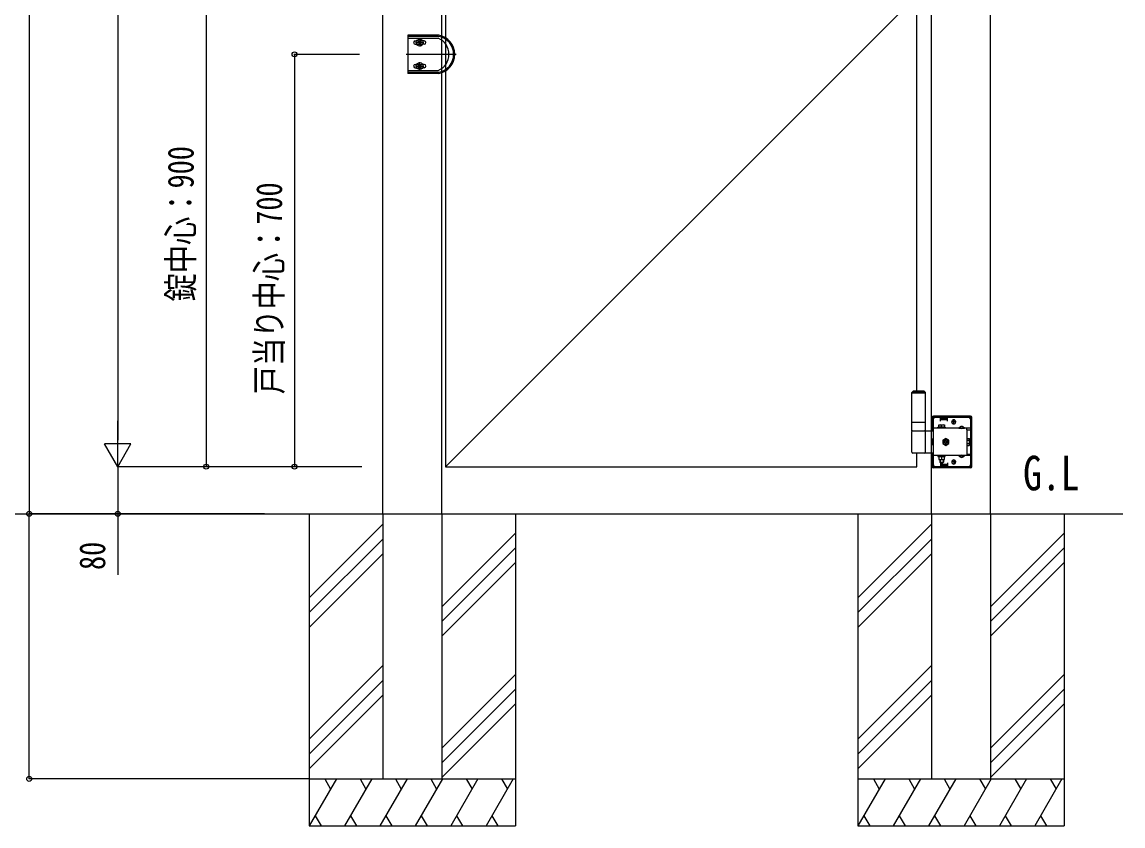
# Model space of a CAD drawing. Units: millimetres, scale not verified. Extents: x -4205 to 4205, y -2970 to 2970.
# Drawn here: x -2117 to -249, y -530 to 835 of the extents above; entities that cross this region are included whole.
import ezdxf
from ezdxf.enums import TextEntityAlignment as Align

# ---------------------------------------------------------------- set-up
doc = ezdxf.new("R2010")
doc.units = ezdxf.units.MM
doc.header["$LTSCALE"] = 12
for name, color, linetype in [('0-2_USER1', 3, 'Continuous'), ('0-4_YKK_A1', 4, 'Continuous'), ('0-5_YKK_D', 6, 'Continuous')]:
    doc.layers.add(name, color=color, linetype=linetype)
doc.styles.add('ＭＳ ゴシック', font='')
doc.styles.get('ＭＳ ゴシック').set_extended_font_data('MS Gothic')

msp = doc.modelspace()

# ---------------------------------------------------------------- linework, layer by layer
at = {"layer": '0-4_YKK_A1'}
for p, q in [((-1504.98, -0.28), (-1504.98, 1696.22)), ((-1404.98, -0.28), (-1404.98, 1696.22)), ((-573.98, -0.28), (-573.98, 1696.22)), ((-473.98, -0.28), (-473.98, 1696.22)), ((-598.98, 207.72), (-598.98, 1502.72)), ((-1462.98, 812.22), (-1462.98, 747.22)), ((-1410.26, 812.22), (-1462.98, 812.22)), ((-1410.43, 810.22), (-1462.98, 810.22)), ((-1462.98, 807.22), (-1410.99, 807.22)), ((-1442.48, 806.62), (-1442.48, 792.82)), ((-1449.38, 799.72), (-1435.58, 799.72)), ((-1441.99, 798.25), (-1441.99, 797.27)), ((-1434.73, 802.47), (-1437.26, 802.47)), ((-1434.73, 796.97), (-1437.26, 796.97)), ((-1380.58, 779.72), (-1465.48, 779.72)), ((-1442.48, 752.82), (-1442.48, 766.62)), ((-1462.98, 752.22), (-1410.99, 752.22)), ((-1462.98, 749.22), (-1410.43, 749.22)), ((-1450.23, 762.47), (-1447.7, 762.47)), ((-1450.23, 756.97), (-1447.7, 756.97)), ((-1449.38, 759.72), (-1435.58, 759.72)), ((-1447.7, 762.47), (-1437.26, 762.47)), ((-1447.7, 756.97), (-1437.26, 756.97)), ((-1441.99, 761.19), (-1441.99, 762.17)), ((-1434.73, 762.47), (-1437.26, 762.47)), ((-1434.73, 756.97), (-1437.26, 756.97)), ((-1410.26, 747.22), (-1462.98, 747.22)), ((-605.48, 207.72), (-607.48, 205.72)), ((-584.48, 205.72), (-607.48, 205.72)), ((-586.48, 207.72), (-605.48, 207.72)), ((-586.48, 207.72), (-584.48, 205.72)), ((-584.48, 204.72), (-607.48, 204.72)), ((-584.48, 154.72), (-607.48, 154.72)), ((-572.98, 140.72), (-572.98, 163.72)), ((-571.48, 140.72), (-571.48, 163.72)), ((-507.98, 165.72), (-570.98, 165.72)), ((-507.98, 164.22), (-570.98, 164.22)), ((-570.98, 82.72), (-570.98, 160.72)), ((-570.48, 164.22), (-570.48, 165.72)), ((-567.98, 163.72), (-558.98, 163.72)), ((-562.48, 164.22), (-562.48, 165.72)), ((-561.98, 150.52), (-551.98, 150.52)), ((-561.98, 146.52), (-561.98, 150.52)), ((-558.98, 157.22), (-558.98, 163.72)), ((-558.98, 162.72), (-546.98, 162.72)), ((-558.98, 159.72), (-546.98, 159.72)), ((-557.98, 161.22), (-557.98, 164.22)), ((-547.98, 161.22), (-557.98, 161.22)), ((-556.98, 146.52), (-556.98, 150.09)), ((-551.98, 150.52), (-551.98, 146.52)), ((-547.98, 161.22), (-547.98, 164.22)), ((-546.98, 157.22), (-546.98, 163.72)), ((-546.98, 163.72), (-510.98, 163.72)), ((-532.48, 155.72), (-540.48, 155.72)), ((-539.73, 155.47), (-539.73, 155.97)), ((-536.48, 151.72), (-536.48, 159.72)), ((-533.23, 155.47), (-533.23, 155.97)), ((-507.98, 160.72), (-507.98, 142.42)), ((-507.48, 79.72), (-507.48, 163.72)), ((-505.98, 79.72), (-505.98, 163.72)), ((-607.48, 140.72), (-573.98, 140.72)), ((-607.48, 104.22), (-607.48, 139.22)), ((-584.48, 104.22), (-584.48, 139.22)), ((-573.98, 140.72), (-570.98, 140.72)), ((-571.48, 142.42), (-572.98, 142.42)), ((-507.98, 144.92), (-570.98, 144.92)), ((-563.23, 146.52), (-550.73, 146.52)), ((-563.23, 144.92), (-563.23, 146.52)), ((-550.73, 144.92), (-563.23, 144.92)), ((-551.98, 146.52), (-561.98, 146.52)), ((-550.73, 146.52), (-550.73, 144.92)), ((-527.73, 145.43), (-518.23, 145.43)), ((-527.73, 145.43), (-527.73, 144.92)), ((-527.73, 144.92), (-518.23, 144.92)), ((-525.33, 147.42), (-524.13, 144.95)), ((-524.13, 144.95), (-522.98, 144.34)), ((-521.84, 144.95), (-522.98, 144.34)), ((-520.63, 147.42), (-521.84, 144.95)), ((-518.23, 145.43), (-518.23, 144.92)), ((-513.98, 142.42), (-513.98, 144.92)), ((-513.98, 142.42), (-507.98, 142.42)), ((-513.98, 142.42), (-513.98, 101.02)), ((-549.98, 127.5), (-554.98, 124.61)), ((-554.98, 124.61), (-554.98, 118.84)), ((-554.98, 118.84), (-549.98, 115.95)), ((-553.13, 121.12), (-551.89, 121.12)), ((-550.58, 124.87), (-550.58, 123.64)), ((-549.38, 124.87), (-550.58, 124.87)), ((-550.58, 119.81), (-550.58, 118.57)), ((-544.98, 124.61), (-549.98, 127.5)), ((-549.98, 115.95), (-544.98, 118.84)), ((-549.38, 123.64), (-549.38, 124.87)), ((-546.83, 122.32), (-548.07, 122.32)), ((-548.07, 121.12), (-546.83, 121.12)), ((-546.83, 121.12), (-546.83, 122.32)), ((-544.98, 118.84), (-544.98, 124.61)), ((-513.68, 125.62), (-513.98, 125.62)), ((-513.68, 117.82), (-513.98, 117.82)), ((-513.68, 127.5), (-510.13, 127.5)), ((-513.68, 115.95), (-513.68, 127.5)), ((-513.68, 117.82), (-513.68, 125.62)), ((-513.68, 124.61), (-510.13, 124.61)), ((-513.68, 118.84), (-510.13, 118.84)), ((-513.68, 115.95), (-510.13, 115.95)), ((-509.68, 126.72), (-510.13, 127.5)), ((-509.68, 116.72), (-510.13, 115.95)), ((-509.68, 126.72), (-509.68, 116.72)), ((-573.98, 102.72), (-605.98, 102.72)), ((-570.98, 102.72), (-573.98, 102.72)), ((-572.98, 79.72), (-572.98, 102.72)), ((-571.48, 101.02), (-572.98, 101.02)), ((-571.48, 79.72), (-571.48, 102.72)), ((-507.98, 98.52), (-570.98, 98.52)), ((-550.73, 98.52), (-563.23, 98.52)), ((-563.23, 98.52), (-563.23, 96.92)), ((-563.23, 96.92), (-550.73, 96.92)), ((-561.98, 96.92), (-561.98, 91.92)), ((-551.98, 96.92), (-561.98, 96.92)), ((-560.18, 98.52), (-560.18, 96.92)), ((-556.98, 96.92), (-556.98, 92.36)), ((-553.78, 98.52), (-553.78, 96.92)), ((-551.98, 91.92), (-551.98, 96.92)), ((-550.73, 96.92), (-550.73, 98.52)), ((-527.73, 98.52), (-518.23, 98.52)), ((-527.73, 98.02), (-527.73, 98.52)), ((-527.73, 98.02), (-518.23, 98.02)), ((-525.33, 96.02), (-524.13, 98.49)), ((-524.13, 98.49), (-522.98, 99.1)), ((-521.84, 98.49), (-522.98, 99.1)), ((-520.63, 96.02), (-521.84, 98.49)), ((-518.23, 98.02), (-518.23, 98.52)), ((-513.98, 101.02), (-513.98, 98.52)), ((-513.98, 101.02), (-507.98, 101.02)), ((-507.98, 101.02), (-507.98, 82.72)), ((-507.98, 79.22), (-570.98, 79.22)), ((-507.98, 77.72), (-570.98, 77.72)), ((-570.48, 77.72), (-570.48, 79.22)), ((-558.98, 79.72), (-567.98, 79.72)), ((-562.48, 77.72), (-562.48, 79.22)), ((-561.98, 91.92), (-551.98, 91.92)), ((-559.98, 91.92), (-559.98, 87.52)), ((-559.98, 87.52), (-553.98, 87.52)), ((-559.98, 87.52), (-558.98, 86.52)), ((-559.44, 91.92), (-559.44, 86.98)), ((-558.98, 86.52), (-554.98, 86.52)), ((-558.98, 86.22), (-558.98, 79.72)), ((-558.98, 83.72), (-546.98, 83.72)), ((-558.98, 80.72), (-546.98, 80.72)), ((-557.98, 82.22), (-557.98, 79.22)), ((-547.98, 82.22), (-557.98, 82.22)), ((-553.98, 87.52), (-554.98, 86.52)), ((-554.52, 91.92), (-554.52, 86.98)), ((-553.98, 91.92), (-553.98, 87.52)), ((-547.98, 82.22), (-547.98, 79.22)), ((-546.98, 86.22), (-546.98, 79.72)), ((-510.98, 79.72), (-546.98, 79.72)), ((-532.48, 87.72), (-540.48, 87.72)), ((-539.73, 87.97), (-539.73, 87.47)), ((-536.48, 91.72), (-536.48, 83.72)), ((-533.23, 87.97), (-533.23, 87.47)), ((-2430.01, -0.28), (-249.26, -0.28)), ((-1629.98, -0.28), (-1629.98, -530.28)), ((-1504.98, -18.07), (-1629.98, -143.07)), ((-1504.98, -0.28), (-1504.98, -450.28)), ((-1404.98, -0.28), (-1404.98, -450.28)), ((-1279.98, -0.28), (-1279.98, -530.28)), ((-698.98, -0.28), (-698.98, -530.28)), ((-573.98, -18.07), (-698.98, -143.07)), ((-573.98, -0.28), (-573.98, -450.28)), ((-473.98, -0.28), (-473.98, -450.28)), ((-348.98, -0.28), (-348.98, -530.28)), ((-1279.98, -33.07), (-1404.98, -158.07)), ((-348.98, -33.07), (-473.98, -158.07)), ((-1504.98, -43.07), (-1629.98, -168.07)), ((-573.98, -43.07), (-698.98, -168.07)), ((-1504.98, -68.07), (-1629.98, -193.07)), ((-1279.98, -58.07), (-1404.98, -183.07)), ((-573.98, -68.07), (-698.98, -193.07)), ((-348.98, -58.07), (-473.98, -183.07)), ((-1279.98, -83.07), (-1404.98, -208.07)), ((-348.98, -83.07), (-473.98, -208.07)), ((-1504.98, -258.07), (-1629.98, -383.07)), ((-573.98, -258.07), (-698.98, -383.07)), ((-1279.98, -273.07), (-1404.98, -398.07)), ((-348.98, -273.07), (-473.98, -398.07)), ((-1504.98, -283.07), (-1629.98, -408.07)), ((-1279.98, -298.07), (-1404.98, -423.07)), ((-573.98, -283.07), (-698.98, -408.07)), ((-348.98, -298.07), (-473.98, -423.07)), ((-1504.98, -308.07), (-1629.98, -433.07)), ((-573.98, -308.07), (-698.98, -433.07)), ((-1279.98, -323.07), (-1404.98, -448.07)), ((-348.98, -323.07), (-473.98, -448.07)), ((-1629.98, -450.28), (-1279.98, -450.28)), ((-1583.79, -450.28), (-1629.98, -530.28)), ((-1603.79, -450.28), (-1593.79, -467.6)), ((-1523.79, -450.28), (-1569.98, -530.28)), ((-1543.79, -450.28), (-1533.79, -467.6)), ((-1463.79, -450.28), (-1509.98, -530.28)), ((-1504.98, -450.28), (-1404.98, -450.28)), ((-1483.79, -450.28), (-1473.79, -467.6)), ((-1403.79, -450.28), (-1449.98, -530.28)), ((-1423.79, -450.28), (-1413.79, -467.6)), ((-1343.79, -450.28), (-1389.98, -530.28)), ((-1363.79, -450.28), (-1353.79, -467.6)), ((-1283.79, -450.28), (-1329.98, -530.28)), ((-1303.79, -450.28), (-1293.79, -467.6)), ((-698.98, -450.28), (-348.98, -450.28)), ((-652.79, -450.28), (-698.98, -530.28)), ((-672.79, -450.28), (-662.79, -467.6)), ((-592.79, -450.28), (-638.98, -530.28)), ((-612.79, -450.28), (-602.79, -467.6)), ((-532.79, -450.28), (-578.98, -530.28)), ((-573.98, -450.28), (-473.98, -450.28)), ((-552.79, -450.28), (-542.79, -467.6)), ((-472.79, -450.28), (-518.98, -530.28)), ((-492.79, -450.28), (-482.79, -467.6)), ((-412.79, -450.28), (-458.98, -530.28)), ((-432.79, -450.28), (-422.79, -467.6)), ((-352.79, -450.28), (-398.98, -530.28)), ((-372.79, -450.28), (-362.79, -467.6)), ((-1619.98, -512.96), (-1609.98, -530.28)), ((-1559.98, -512.96), (-1549.98, -530.28)), ((-1499.98, -512.96), (-1489.98, -530.28)), ((-1439.98, -512.96), (-1429.98, -530.28)), ((-1379.98, -512.96), (-1369.98, -530.28)), ((-1319.98, -512.96), (-1309.98, -530.28)), ((-688.98, -512.96), (-678.98, -530.28)), ((-628.98, -512.96), (-618.98, -530.28)), ((-568.98, -512.96), (-558.98, -530.28)), ((-508.98, -512.96), (-498.98, -530.28)), ((-448.98, -512.96), (-438.98, -530.28)), ((-388.98, -512.96), (-378.98, -530.28)), ((-1629.98, -530.28), (-1279.98, -530.28)), ((-698.98, -530.28), (-348.98, -530.28))]:
    msp.add_line(p, q, dxfattribs=at)
for points in [[(-598.98, 1679.72), (-1398.98, 1679.72), (-1398.98, 79.72), (-598.98, 79.72), (-598.98, 102.72)], [(-1398.98, 1679.72), (-598.98, 879.72), (-1398.98, 79.72)], [(-1450.23, 802.47), (-1447.7, 802.47), (-1437.26, 802.47)], [(-1450.23, 796.97), (-1447.7, 796.97), (-1437.26, 796.97)], [(-1443.95, 799.23), (-1444.93, 799.23), (-1444.93, 800.21), (-1443.95, 800.21)], [(-1442.97, 801.19), (-1442.97, 802.17), (-1441.99, 802.17), (-1441.99, 801.19)], [(-1441.99, 797.27), (-1442.97, 797.27), (-1442.97, 798.25)], [(-1441.01, 800.21), (-1440.03, 800.21), (-1440.03, 799.23), (-1441.01, 799.23)], [(-1443.95, 760.21), (-1444.93, 760.21), (-1444.93, 759.23), (-1443.95, 759.23)], [(-1441.99, 762.17), (-1442.97, 762.17), (-1442.97, 761.19)], [(-1442.97, 758.25), (-1442.97, 757.27), (-1441.99, 757.27), (-1441.99, 758.25)], [(-1441.01, 759.23), (-1440.03, 759.23), (-1440.03, 760.21), (-1441.01, 760.21)], [(-607.48, 140.72), (-607.48, 154.72), (-607.48, 205.72)], [(-584.48, 140.72), (-584.48, 154.72), (-584.48, 205.72)], [(-570.98, 116.62), (-572.98, 116.62), (-572.98, 126.82), (-570.98, 126.82)], [(-551.89, 122.32), (-553.13, 122.32), (-553.13, 121.12)], [(-550.58, 118.57), (-549.38, 118.57), (-549.38, 119.81)]]:
    msp.add_lwpolyline(points, dxfattribs=at)
for centre in [(-1442.48, 799.72), (-1442.48, 759.72)]:
    msp.add_circle(centre, 5.9, dxfattribs=at)
for centre, radius, start, end in [((-1422.98, 779.72), 30, 293.55646, 66.44354), ((-1415.98, 779.72), 31, 280.30451, 79.69549), ((-1415.98, 779.72), 33, 279.98655, 80.01345), ((-1450.23, 799.72), 2.75, 90, 180), ((-1450.23, 799.72), 2.75, 180, 270), ((-1443.95, 801.19), 0.98, 270, 0), ((-1443.95, 798.25), 0.98, 0, 90), ((-1441.01, 801.19), 0.98, 180, 270), ((-1441.01, 798.25), 0.98, 90, 180), ((-1434.73, 799.72), 2.75, 0, 90), ((-1434.73, 799.72), 2.75, 270, 0), ((-1450.23, 759.72), 2.75, 90, 180), ((-1450.23, 759.72), 2.75, 180, 270), ((-1443.95, 761.19), 0.98, 270, 0), ((-1443.95, 758.25), 0.98, 0, 90), ((-1441.01, 761.19), 0.98, 180, 270), ((-1441.01, 758.25), 0.98, 90, 180), ((-1434.73, 759.72), 2.75, 0, 90), ((-1434.73, 759.72), 2.75, 270, 0), ((-570.98, 163.72), 2, 90, 180), ((-570.98, 163.72), 0.5, 90, 180), ((-567.98, 160.72), 3, 90, 180), ((-559.48, 143.09), 7.43, 70.34714, 109.65286), ((-554.48, 143.09), 7.43, 70.34714, 109.65286), ((-536.48, 155.97), 3.25, 0, 180), ((-536.48, 155.47), 3.25, 180, 0), ((-510.98, 160.72), 3, 0, 90), ((-507.98, 163.72), 2, 0, 90), ((-507.98, 163.72), 0.5, 0, 90), ((-605.98, 139.22), 1.5, 90, 180), ((-585.98, 139.22), 1.5, 0, 90), ((-522.98, 142.15), 5.77, 34.65097, 145.34903), ((-549.98, 121.72), 5, 76.88299, 190.15922), ((-549.98, 121.72), 5, 190.15922, 76.88299), ((-549.98, 121.72), 4.3, 83.27178, 183.77043), ((-549.98, 121.72), 4.3, 183.77043, 83.27178), ((-551.89, 123.64), 1.31, 270, 0), ((-551.89, 119.81), 1.31, 0, 90), ((-548.07, 123.64), 1.31, 180, 270), ((-548.07, 119.81), 1.31, 90, 180), ((-512.24, 126.05), 2.56, 325.61575, 34.38425), ((-512.24, 117.39), 2.56, 325.61575, 34.38425), ((-519.23, 121.72), 9.55, 342.41205, 17.58795), ((-605.98, 104.22), 1.5, 180, 270), ((-585.98, 104.22), 1.5, 270, 0), ((-522.98, 101.3), 5.77, 214.65097, 325.34903), ((-570.98, 79.72), 2, 180, 270), ((-570.98, 79.72), 0.5, 180, 270), ((-567.98, 82.72), 3, 180, 270), ((-559.48, 99.36), 7.43, 250.34714, 289.65286), ((-554.48, 99.36), 7.43, 250.34714, 289.65286), ((-536.48, 87.97), 3.25, 0, 180), ((-536.48, 87.47), 3.25, 180, 0), ((-510.98, 82.72), 3, 270, 0), ((-507.98, 79.72), 0.5, 270, 0), ((-507.98, 79.72), 2, 270, 0)]:
    msp.add_arc(centre, radius, start, end, dxfattribs=at)
at = {"layer": '0-5_YKK_D'}
for p, q in [((-2104.98, 1699.72), (-2104.98, -0.28)), ((-1954.98, 1634.72), (-1954.98, 124.72)), ((-1804.98, 979.72), (-1804.98, 79.72)), ((-1544.81, 779.72), (-1655.98, 779.72)), ((-1654.98, 779.72), (-1654.98, 79.72)), ((-1954.98, 79.72), (-1954.98, 157.67)), ((-1954.98, 79.72), (-1977.48, 118.7)), ((-1932.48, 118.7), (-1977.48, 118.7)), ((-1954.98, 79.72), (-1932.48, 118.7)), ((-1546.36, 79.72), (-1955.98, 79.72)), ((-1546.36, 79.72), (-1955.98, 79.72)), ((-1546.36, 79.72), (-1805.98, 79.72)), ((-1540.65, 79.72), (-1655.98, 79.72)), ((-1705.7, -0.28), (-2105.98, -0.28)), ((-1705.7, -0.28), (-2105.98, -0.28)), ((-2104.98, -450.28), (-2104.98, -0.28)), ((-1705.7, -0.28), (-1955.98, -0.28)), ((-1630.98, -450.28), (-2105.98, -450.28))]:
    msp.add_line(p, q, dxfattribs=at)
msp.add_lwpolyline([(-1954.98, 79.72), (-1954.98, -0.28), (-1954.98, -103.68)], dxfattribs=at)
for centre in [(-1654.98, 779.72), (-1804.98, 79.72), (-1654.98, 79.72), (-2104.98, -0.28), (-2104.98, -0.28), (-1954.98, -0.28), (-2104.98, -450.28)]:
    msp.add_circle(centre, 4.25, dxfattribs=at)

# ---------------------------------------------------------------- texts
at = {"layer": '0-2_USER1', "style": 'ＭＳ ゴシック', "width": 0.8}
msp.add_text('G.L', height=58.65, dxfattribs=at).set_placement((-418.77, 22), align=Align.BOTTOM_LEFT)
at = {"layer": '0-5_YKK_D', "style": 'ＭＳ ゴシック', "width": 0.8}
for s, p in [('錠中心：900', (-1812.98, 360.12)), ('戸当り中心：700', (-1662.98, 202.52)), ('80', (-1962.98, -95.68))]:
    msp.add_text(s, height=43.99, rotation=90, dxfattribs=at).set_placement(p, align=Align.BOTTOM_LEFT)

doc.saveas('drawing.dxf')
